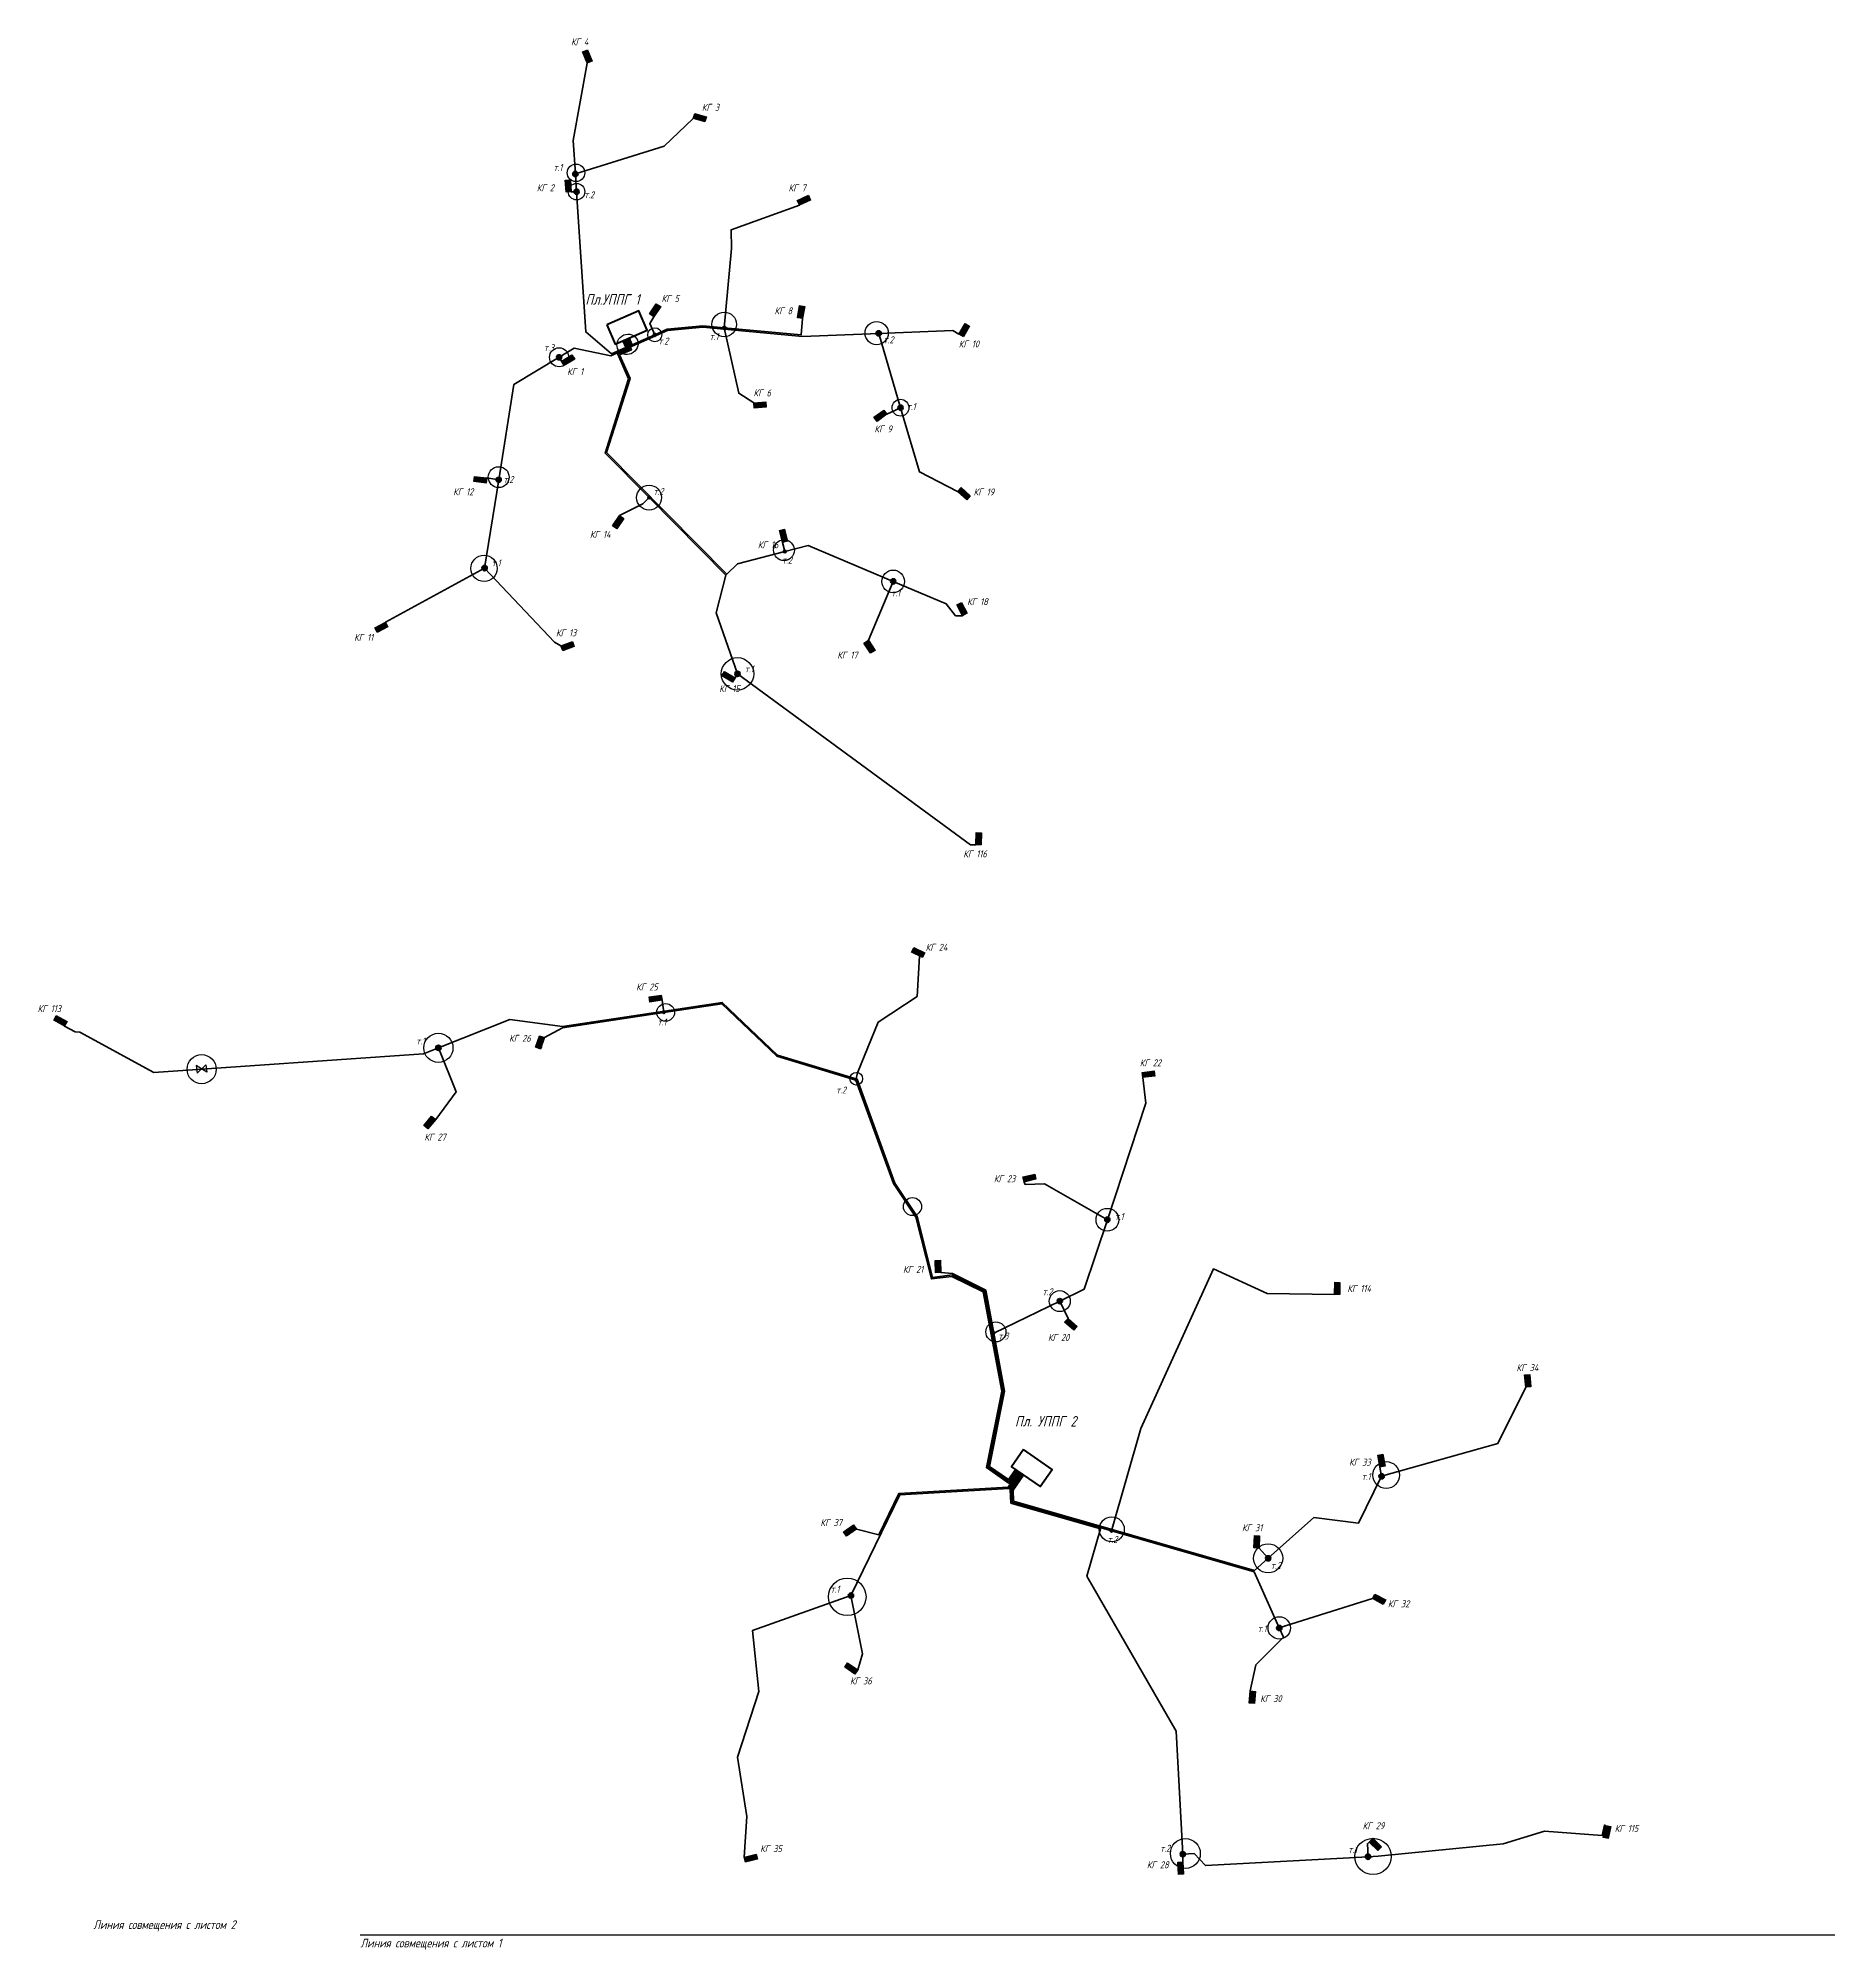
# Model space of a CAD drawing. Extents: x 1486405 to 1730346, y 2138194 to 2264178.
# Drawn here: x 1486405 to 1537758, y 2209526 to 2264178 of the extents above; entities that cross this region are included whole.
import ezdxf

# ---------------------------------------------------------------- set-up
doc = ezdxf.new("R2010")
doc.units = 0
for name, color, linetype, lineweight in [('159', 80, 'Continuous', 25), ('219', 11, 'Continuous', 25), ('273', 140, 'Continuous', 25), ('325', 92, 'Continuous', 25), ('377', 40, 'Continuous', 25), ('426', 6, 'Continuous', 25), ('ИИ_ОФОРМЛЕНИЕ_025', 7, 'Continuous', 25), ('ИИ_ПЛОЩАДКА_025', 7, 'Continuous', 25), ('ИИ_ТЕКСТ_025', 7, 'Continuous', 25), ('ОМГ', 6, 'Continuous', 18)]:
    doc.layers.add(name, color=color, linetype=linetype, lineweight=lineweight)
doc.layers.add('рельеф_горизонтали обычные', color=34, linetype='Continuous')
doc.layers.add('ТХ-Л', color=140, linetype='Continuous')
doc.styles.add('VNIPISIMPLEXCUR', font='simplex.shx', dxfattribs={"width": 0.8, "oblique": 15})

msp = doc.modelspace()

# ---------------------------------------------------------------- hatches: boundary and pattern name
at = {"layer": 'ИИ_ОФОРМЛЕНИЕ_025'}
h = msp.add_hatch(color=256, dxfattribs=at)
edge = h.paths.add_edge_path()
edge.add_arc((1501760, 2260298), 75, 0, 360)
h = msp.add_hatch(color=256, dxfattribs=at)
edge = h.paths.add_edge_path()
edge.add_arc((1501793, 2259789), 75, 0, 360)
h = msp.add_hatch(color=256, dxfattribs=at)
edge = h.paths.add_edge_path()
edge.add_arc((1504029, 2255699), 45, 0, 360)
h = msp.add_hatch(color=256, dxfattribs=at)
edge = h.paths.add_edge_path()
edge.add_arc((1506015, 2255898), 45, 0, 360)
h = msp.add_hatch(color=256, dxfattribs=at)
edge = h.paths.add_edge_path()
edge.add_arc((1510430, 2255738), 75, 0, 360)
h = msp.add_hatch(color=256, dxfattribs=at)
edge = h.paths.add_edge_path()
edge.add_arc((1501294, 2255055), 75, 0, 360)
h = msp.add_hatch(color=256, dxfattribs=at)
edge = h.paths.add_edge_path()
edge.add_arc((1511054, 2253614), 75, 0, 360)
h = msp.add_hatch(color=256, dxfattribs=at)
edge = h.paths.add_edge_path()
edge.add_arc((1499567, 2251554), 75, 0, 360)
h = msp.add_hatch(color=256, dxfattribs=at)
edge = h.paths.add_edge_path()
edge.add_arc((1503866, 2251043), 37.5, 0, 360)
h = msp.add_hatch(color=256, dxfattribs=at)
edge = h.paths.add_edge_path()
edge.add_arc((1507744, 2249501), 37.5, 0, 360)
h = msp.add_hatch(color=256, dxfattribs=at)
edge = h.paths.add_edge_path()
edge.add_arc((1499164, 2249029), 75, 0, 360)
h = msp.add_hatch(color=256, dxfattribs=at)
edge = h.paths.add_edge_path()
edge.add_arc((1510845, 2248648), 75, 0, 360)
h = msp.add_hatch(color=256, dxfattribs=at)
edge = h.paths.add_edge_path()
edge.add_arc((1506393, 2246005), 75, 0, 360)
h = msp.add_hatch(color=256, dxfattribs=at)
edge = h.paths.add_edge_path()
edge.add_arc((1504289, 2236318), 27, 0, 360)
h = msp.add_hatch(color=256, dxfattribs=at)
edge = h.paths.add_edge_path()
edge.add_arc((1497843, 2235312), 75, 0, 360)
h = msp.add_hatch(color=256, dxfattribs=at)
edge = h.paths.add_edge_path()
edge.add_arc((1509780, 2234389), 22.5, 0, 360)
h = msp.add_hatch(color=256, dxfattribs=at)
edge = h.paths.add_edge_path()
edge.add_arc((1516965, 2230398), 75, 0, 360)
h = msp.add_hatch(color=256, dxfattribs=at)
edge = h.paths.add_edge_path()
edge.add_arc((1515605, 2228071), 75, 0, 360)
h = msp.add_hatch(color=256, dxfattribs=at)
edge = h.paths.add_edge_path()
edge.add_arc((1513717, 2227159), 37.5, 0, 360)
h = msp.add_hatch(color=256, dxfattribs=at)
edge = h.paths.add_edge_path()
edge.add_arc((1524805, 2223062), 75, 0, 360)
h = msp.add_hatch(color=256, dxfattribs=at)
edge = h.paths.add_edge_path()
edge.add_arc((1517082, 2221507), 37.5, 0, 360)
h = msp.add_hatch(color=256, dxfattribs=at)
edge = h.paths.add_edge_path()
edge.add_arc((1521562, 2220718), 75, 0, 360)
h = msp.add_hatch(color=256, dxfattribs=at)
edge = h.paths.add_edge_path()
edge.add_arc((1509636, 2219653), 75, 0, 360)
h = msp.add_hatch(color=256, dxfattribs=at)
edge = h.paths.add_edge_path()
edge.add_arc((1521880, 2218726), 75, 0, 360)
h = msp.add_hatch(color=256, dxfattribs=at)
edge = h.paths.add_edge_path()
edge.add_arc((1519122, 2212259), 75, 0, 360)
h = msp.add_hatch(color=256, dxfattribs=at)
edge = h.paths.add_edge_path()
edge.add_arc((1524418, 2212186), 75, 0, 360)
at = {"layer": 'ИИ_ПЛОЩАДКА_025'}
for points in [[(1501965, 2263788), (1502103, 2263846), (1502238, 2263523), (1502100, 2263465)], [(1505129, 2261884), (1505172, 2262028), (1505507, 2261926), (1505464, 2261783)], [(1501643, 2259782), (1501493, 2259772), (1501471, 2260121), (1501620, 2260131)], [(1508163, 2259404), (1508100, 2259540), (1508419, 2259686), (1508481, 2259550)], [(1504006, 2256213), (1503880, 2256295), (1504071, 2256588), (1504197, 2256506)], [(1504006, 2256213), (1503880, 2256295), (1504071, 2256588), (1504197, 2256506)], [(1508256, 2256162), (1508108, 2256188), (1508167, 2256533), (1508315, 2256507)], [(1508256, 2256162), (1508108, 2256188), (1508167, 2256533), (1508315, 2256507)], [(1512850, 2255645), (1512721, 2255721), (1512898, 2256023), (1513027, 2255947)], [(1501440, 2254820), (1501362, 2254949), (1501662, 2255129), (1501740, 2255001)], [(1506867, 2253604), (1506856, 2253754), (1507205, 2253781), (1507216, 2253631)], [(1506867, 2253604), (1506856, 2253754), (1507205, 2253781), (1507216, 2253631)], [(1510381, 2253223), (1510294, 2253345), (1510579, 2253548), (1510666, 2253425)], [(1498861, 2251502), (1498880, 2251650), (1499227, 2251606), (1499208, 2251457)], [(1498861, 2251502), (1498880, 2251650), (1499227, 2251606), (1499208, 2251457)], [(1513046, 2251095), (1512947, 2250983), (1512685, 2251216), (1512785, 2251328)], [(1502945, 2250155), (1502822, 2250241), (1503022, 2250528), (1503145, 2250443)], [(1502945, 2250155), (1502822, 2250241), (1503022, 2250528), (1503145, 2250443)], [(1507822, 2249798), (1507676, 2249763), (1507594, 2250103), (1507740, 2250138)], [(1512662, 2247977), (1512795, 2248046), (1512957, 2247736), (1512824, 2247667)], [(1512662, 2247977), (1512795, 2248046), (1512957, 2247736), (1512824, 2247667)], [(1496092, 2247187), (1496022, 2247319), (1496331, 2247483), (1496401, 2247351)], [(1496092, 2247187), (1496022, 2247319), (1496331, 2247483), (1496401, 2247351)], [(1501397, 2246663), (1501344, 2246803), (1501672, 2246926), (1501725, 2246786)], [(1501397, 2246663), (1501344, 2246803), (1501672, 2246926), (1501725, 2246786)], [(1510325, 2246674), (1510199, 2246593), (1510009, 2246886), (1510135, 2246968)], [(1505947, 2245948), (1506026, 2246076), (1506324, 2245894), (1506246, 2245766)], [(1505947, 2245948), (1506026, 2246076), (1506324, 2245894), (1506246, 2245766)], [(1513359, 2241112), (1513209, 2241115), (1513216, 2241465), (1513366, 2241462)], [(1511370, 2238049), (1511438, 2238183), (1511750, 2238024), (1511682, 2237891)], [(1503891, 2236619), (1503869, 2236768), (1504215, 2236819), (1504237, 2236671)], [(1487229, 2236067), (1487157, 2235936), (1486850, 2236104), (1486922, 2236235)], [(1500760, 2235278), (1500618, 2235327), (1500730, 2235658), (1500873, 2235610)], [(1517977, 2234461), (1517958, 2234609), (1518305, 2234653), (1518324, 2234504)], [(1497543, 2232998), (1497427, 2233094), (1497651, 2233363), (1497766, 2233267)], [(1514584, 2231475), (1514548, 2231620), (1514888, 2231704), (1514924, 2231559)], [(1512044, 2229234), (1512194, 2229237), (1512202, 2228887), (1512052, 2228884)], [(1523608, 2228257), (1523458, 2228260), (1523464, 2228610), (1523614, 2228607)], [(1515745, 2227465), (1515843, 2227578), (1516107, 2227349), (1516009, 2227236)], [(1529073, 2225625), (1528923, 2225612), (1528893, 2225960), (1529042, 2225973)], [(1524694, 2223664), (1524842, 2223692), (1524907, 2223348), (1524759, 2223320)], [(1509507, 2221350), (1509423, 2221474), (1509712, 2221671), (1509797, 2221547)], [(1521167, 2221367), (1521316, 2221360), (1521301, 2221011), (1521151, 2221017)], [(1524544, 2219565), (1524615, 2219697), (1524924, 2219531), (1524853, 2219399)], [(1509458, 2217601), (1509542, 2217725), (1509833, 2217530), (1509749, 2217406)], [(1521049, 2216927), (1521198, 2216914), (1521169, 2216565), (1521019, 2216578)], [(1531215, 2213080), (1531361, 2213047), (1531284, 2212706), (1531138, 2212739)], [(1524447, 2212605), (1524552, 2212712), (1524802, 2212467), (1524696, 2212360)], [(1506622, 2212028), (1506586, 2212174), (1506926, 2212258), (1506962, 2212112)], [(1519146, 2211690), (1518996, 2211682), (1518978, 2212031), (1519127, 2212039)]]:
    msp.add_hatch(color=256, dxfattribs=at).paths.add_polyline_path(points)

# ---------------------------------------------------------------- linework, layer by layer
at = {"layer": '159', "lineweight": 35}
for points in [[(1501643, 2259782), (1501793, 2259789)], [(1501362, 2254949), (1501294, 2255055)], [(1499227, 2251606), (1499567, 2251554)], [(1506324, 2245894), (1506393, 2246005)], [(1506393, 2246005), (1513057, 2241118), (1513209, 2241115)], [(1500873, 2235610), (1501394, 2235880), (1504289, 2236318)], [(1515843, 2227578), (1515605, 2228071)], [(1524759, 2223320), (1524805, 2223062)], [(1521301, 2221011), (1521562, 2220718)], [(1509833, 2217530), (1509963, 2217984), (1509636, 2219653)], [(1519127, 2212039), (1519122, 2212259)]]:
    msp.add_lwpolyline(points, dxfattribs=at)
at = {"layer": '159', "lineweight": 35, "ltscale": 100}
for points in [[(1504029, 2255699), (1503889, 2256017), (1504006, 2256213)], [(1508256, 2256162), (1508212, 2255694), (1506015, 2255898)]]:
    msp.add_lwpolyline(points, dxfattribs=at)
at = {"layer": '219', "lineweight": 35}
for points in [[(1502100, 2263465), (1501697, 2261249), (1501760, 2260298)], [(1505129, 2261884), (1504298, 2261093), (1501760, 2260298), (1501760, 2260298)], [(1501760, 2260298), (1501793, 2259789)], [(1506015, 2255898), (1506430, 2254025), (1506856, 2253754)], [(1510430, 2255738), (1512548, 2255823), (1512721, 2255721)], [(1511054, 2253614), (1510666, 2253425)], [(1511054, 2253614), (1511593, 2251777), (1512685, 2251216)], [(1499164, 2249029), (1499164, 2249029), (1499567, 2251554)], [(1503022, 2250528), (1503685, 2250863), (1503866, 2251043)], [(1503866, 2251043), (1506058, 2248823), (1505787, 2247749), (1506393, 2246005), (1506393, 2246005)], [(1507676, 2249763), (1507744, 2249501)], [(1510845, 2248648), (1508417, 2249675), (1507744, 2249501)], [(1496331, 2247483), (1499164, 2249029)], [(1501344, 2246803), (1501163, 2246915), (1499164, 2249029)], [(1510135, 2246968), (1510845, 2248648)], [(1512824, 2247667), (1512627, 2247666), (1512360, 2248007), (1510845, 2248648)], [(1509780, 2234389), (1509826, 2234593), (1510416, 2236049), (1511530, 2236783), (1511595, 2237935)], [(1504237, 2236671), (1504289, 2236318)], [(1497766, 2233267), (1498347, 2234052), (1497843, 2235312)], [(1513717, 2227159), (1513488, 2228386), (1512536, 2228862), (1512202, 2228887)], [(1523458, 2228260), (1521537, 2228293), (1519999, 2228992), (1517925, 2224428), (1517082, 2221507)], [(1509797, 2221547), (1510432, 2221386), (1511008, 2222574), (1514133, 2222750), (1514437, 2223188)], [(1524544, 2219565), (1521880, 2218726)], [(1521049, 2216927), (1521214, 2217674), (1521998, 2218463), (1521880, 2218726)], [(1531215, 2213080), (1531176, 2213089), (1531110, 2212797), (1529466, 2212918), (1528283, 2212554), (1524703, 2212201), (1524418, 2212186)], [(1524447, 2212605), (1524398, 2212555), (1524418, 2212186)]]:
    msp.add_lwpolyline(points, dxfattribs=at)
at = {"layer": '273', "lineweight": 35}
for points in [[(1506015, 2255898), (1506226, 2258169), (1506209, 2258701), (1508163, 2259404)], [(1503190, 2255559), (1503308, 2255293), (1502970, 2255143), (1503279, 2254443), (1502607, 2252318), (1503866, 2251043)], [(1506015, 2255898), (1505402, 2255955), (1504386, 2255857), (1504029, 2255699)], [(1516965, 2230398), (1518069, 2233733), (1517977, 2234461)], [(1516965, 2230398), (1515165, 2231421), (1514614, 2231409), (1514584, 2231475)], [(1528923, 2225612), (1528132, 2224002), (1524805, 2223062)]]:
    msp.add_lwpolyline(points, dxfattribs=at)
at = {"layer": '325', "lineweight": 35}
for points in [[(1501793, 2259789), (1502056, 2255780), (1502790, 2255152), (1503202, 2255334), (1503117, 2255527)], [(1501294, 2255055), (1501722, 2255312), (1502770, 2255099), (1503255, 2255313), (1503154, 2255543)], [(1507744, 2249501), (1506391, 2249153), (1506086, 2248851), (1502653, 2252329), (1503322, 2254445), (1503022, 2255123), (1503361, 2255273), (1503227, 2255575)], [(1503264, 2255591), (1503365, 2255362), (1504397, 2255818), (1505403, 2255915), (1508247, 2255650), (1510430, 2255738)], [(1504029, 2255699), (1503385, 2255415), (1503300, 2255608)], [(1510430, 2255738), (1511054, 2253614)], [(1499567, 2251554), (1500001, 2254278), (1501294, 2255055)], [(1487157, 2235936), (1487461, 2235769), (1487598, 2235762), (1489707, 2234609), (1497416, 2235141), (1497843, 2235312)], [(1517082, 2221507), (1514246, 2222326), (1514228, 2222676), (1514536, 2223120)], [(1524805, 2223062), (1524145, 2221724), (1522871, 2221882), (1521562, 2220718)], [(1521880, 2218726), (1521159, 2220331), (1517082, 2221507)]]:
    msp.add_lwpolyline(points, dxfattribs=at)
at = {"layer": '377', "lineweight": 35}
for points in [[(1504289, 2236318), (1505942, 2236568), (1507513, 2235071), (1509780, 2234389)], [(1509780, 2234389), (1510853, 2231429), (1511492, 2230475), (1511936, 2228706), (1512522, 2228779), (1513417, 2228332), (1513947, 2225495), (1513510, 2223311), (1514161, 2222860), (1514404, 2223211)], [(1506586, 2212174), (1506663, 2213333), (1506391, 2215032), (1507005, 2216910), (1506822, 2218651), (1509636, 2219653)], [(1524418, 2212186), (1519770, 2211934), (1519446, 2212277), (1519122, 2212259)]]:
    msp.add_lwpolyline(points, dxfattribs=at)
at = {"layer": '426', "lineweight": 35}
for points in [[(1497843, 2235312), (1499882, 2236127), (1501394, 2235920), (1505955, 2236610), (1507534, 2235106), (1509811, 2234421), (1510889, 2231447), (1511529, 2230491), (1511966, 2228750), (1512529, 2228820), (1513452, 2228359), (1513988, 2225495), (1513554, 2223329), (1514150, 2222915), (1514371, 2223234)], [(1515605, 2228071), (1516307, 2228410), (1516965, 2230398)], [(1513717, 2227159), (1515605, 2228071)], [(1514339, 2223257), (1514140, 2222971), (1513599, 2223347), (1514029, 2225495), (1513717, 2227159)], [(1509636, 2219653), (1511034, 2222536), (1514154, 2222711), (1514470, 2223166)], [(1519122, 2212259), (1518930, 2215778), (1516379, 2220207), (1516768, 2221556), (1514208, 2222295), (1514187, 2222688), (1514503, 2223143)], [(1521562, 2220718), (1521170, 2220369), (1514285, 2222356), (1514269, 2222665), (1514569, 2223097)]]:
    msp.add_lwpolyline(points, dxfattribs=at)
at = {"layer": '426', "color": 3}
for centre, radius in [((1501777, 2260329), 252), ((1501793, 2259789), 236), ((1506014, 2255995), 352), ((1510371, 2255746), 332), ((1504029, 2255699), 202), ((1501294, 2255055), 273), ((1511054, 2253614), 240), ((1499567, 2251629), 298), ((1503866, 2251043), 356), ((1507722, 2249540), 297), ((1499148, 2249020), 377), ((1510845, 2248648), 323), ((1506393, 2246005), 463), ((1504340, 2236326), 253), ((1497843, 2235312), 417), ((1491076, 2234702), 417), ((1509789, 2234428), 182), ((1511395, 2230774), 259), ((1516965, 2230398), 324), ((1515605, 2228071), 300), ((1513779, 2227191), 286), ((1524936, 2223099), 383), ((1517093, 2221546), 357), ((1521562, 2220718), 416), ((1509531, 2219616), 536), ((1521880, 2218726), 321), ((1519195, 2212277), 428), ((1524560, 2212193), 519)]:
    msp.add_circle(centre, radius, dxfattribs=at)
at = {"layer": 'ИИ_ОФОРМЛЕНИЕ_025'}
msp.add_lwpolyline([(1495611, 2209950), (1537758, 2209950)], dxfattribs=at)
at = {"layer": 'ИИ_ОФОРМЛЕНИЕ_025', "lineweight": 35}
for centre, radius in [((1501760, 2260298), 75), ((1501793, 2259789), 75), ((1504029, 2255699), 45), ((1506015, 2255898), 45), ((1510430, 2255738), 75), ((1501294, 2255055), 75), ((1511054, 2253614), 75), ((1499567, 2251554), 75), ((1503866, 2251043), 37.5), ((1507744, 2249501), 37.5), ((1499164, 2249029), 75), ((1510845, 2248648), 75), ((1506393, 2246005), 75), ((1504289, 2236318), 27), ((1497843, 2235312), 75), ((1509780, 2234389), 22.5), ((1516965, 2230398), 75), ((1515605, 2228071), 75), ((1513717, 2227159), 37.5), ((1524805, 2223062), 75), ((1517082, 2221507), 37.5), ((1521562, 2220718), 75), ((1509636, 2219653), 75), ((1521880, 2218726), 75), ((1519122, 2212259), 75), ((1524418, 2212186), 75)]:
    msp.add_circle(centre, radius, dxfattribs=at)
at = {"layer": 'ИИ_ПЛОЩАДКА_025', "lineweight": 30, "flags": 128}
for points in [[(1501965, 2263788), (1502103, 2263846), (1502238, 2263523), (1502100, 2263465)], [(1505129, 2261884), (1505172, 2262028), (1505507, 2261926), (1505464, 2261783)], [(1501643, 2259782), (1501493, 2259772), (1501471, 2260121), (1501620, 2260131)], [(1508163, 2259404), (1508100, 2259540), (1508419, 2259686), (1508481, 2259550)], [(1504006, 2256213), (1503880, 2256295), (1504071, 2256588), (1504197, 2256506)], [(1504006, 2256213), (1503880, 2256295), (1504071, 2256588), (1504197, 2256506)], [(1508256, 2256162), (1508108, 2256188), (1508167, 2256533), (1508315, 2256507)], [(1508256, 2256162), (1508108, 2256188), (1508167, 2256533), (1508315, 2256507)], [(1512850, 2255645), (1512721, 2255721), (1512898, 2256023), (1513027, 2255947)], [(1501440, 2254821), (1501362, 2254949), (1501662, 2255129), (1501740, 2255001)], [(1506867, 2253604), (1506856, 2253754), (1507205, 2253781), (1507216, 2253631)], [(1506867, 2253604), (1506856, 2253754), (1507205, 2253781), (1507216, 2253631)], [(1510381, 2253223), (1510294, 2253345), (1510579, 2253548), (1510666, 2253425)], [(1498861, 2251502), (1498880, 2251650), (1499227, 2251606), (1499208, 2251457)], [(1498861, 2251502), (1498880, 2251650), (1499227, 2251606), (1499208, 2251457)], [(1513046, 2251095), (1512947, 2250983), (1512685, 2251216), (1512785, 2251328)], [(1502945, 2250155), (1502822, 2250241), (1503022, 2250528), (1503145, 2250443)], [(1502945, 2250155), (1502822, 2250241), (1503022, 2250528), (1503145, 2250443)], [(1507822, 2249798), (1507676, 2249763), (1507594, 2250103), (1507740, 2250138)], [(1512662, 2247977), (1512795, 2248046), (1512957, 2247736), (1512824, 2247667)], [(1512662, 2247977), (1512795, 2248046), (1512957, 2247736), (1512824, 2247667)], [(1496092, 2247187), (1496022, 2247319), (1496331, 2247483), (1496401, 2247351)], [(1496092, 2247187), (1496022, 2247319), (1496331, 2247483), (1496401, 2247351)], [(1501397, 2246663), (1501344, 2246803), (1501672, 2246926), (1501725, 2246786)], [(1501397, 2246663), (1501344, 2246803), (1501672, 2246926), (1501725, 2246786)], [(1510325, 2246674), (1510199, 2246593), (1510009, 2246886), (1510135, 2246968)], [(1510325, 2246674), (1510199, 2246593), (1510009, 2246886), (1510135, 2246968)], [(1505947, 2245948), (1506026, 2246076), (1506324, 2245894), (1506246, 2245766)], [(1505947, 2245948), (1506026, 2246076), (1506324, 2245894), (1506246, 2245766)], [(1513359, 2241112), (1513209, 2241115), (1513216, 2241465), (1513366, 2241462)], [(1511370, 2238049), (1511438, 2238183), (1511750, 2238024), (1511682, 2237891)], [(1503891, 2236619), (1503869, 2236768), (1504215, 2236819), (1504237, 2236671)], [(1487229, 2236067), (1487157, 2235936), (1486850, 2236104), (1486922, 2236235)], [(1500760, 2235278), (1500618, 2235327), (1500730, 2235658), (1500873, 2235610)], [(1517977, 2234461), (1517958, 2234609), (1518305, 2234653), (1518324, 2234504)], [(1497543, 2232998), (1497427, 2233094), (1497651, 2233363), (1497766, 2233267)], [(1514584, 2231475), (1514548, 2231620), (1514888, 2231704), (1514924, 2231559)], [(1512044, 2229234), (1512194, 2229237), (1512202, 2228887), (1512052, 2228884)], [(1523608, 2228257), (1523458, 2228260), (1523464, 2228610), (1523614, 2228607)], [(1515745, 2227465), (1515843, 2227578), (1516107, 2227349), (1516009, 2227236)], [(1529073, 2225625), (1528923, 2225612), (1528893, 2225960), (1529042, 2225973)], [(1524694, 2223664), (1524842, 2223692), (1524907, 2223348), (1524759, 2223320)], [(1509507, 2221350), (1509423, 2221474), (1509712, 2221671), (1509797, 2221547)], [(1521167, 2221367), (1521316, 2221360), (1521301, 2221011), (1521151, 2221017)], [(1524544, 2219565), (1524615, 2219697), (1524924, 2219531), (1524853, 2219399)], [(1509458, 2217601), (1509542, 2217725), (1509833, 2217530), (1509749, 2217406)], [(1521049, 2216927), (1521198, 2216914), (1521169, 2216565), (1521019, 2216578)], [(1531215, 2213080), (1531361, 2213047), (1531284, 2212706), (1531138, 2212739)], [(1524447, 2212605), (1524552, 2212712), (1524802, 2212467), (1524696, 2212360)], [(1506622, 2212028), (1506586, 2212174), (1506926, 2212258), (1506962, 2212112)], [(1519146, 2211690), (1518996, 2211682), (1518978, 2212031), (1519127, 2212039)]]:
    msp.add_lwpolyline(points, close=True, dxfattribs=at)
at = {"layer": 'ИИ_ПЛОЩАДКА_025', "lineweight": 50}
for points in [[(1502655, 2255979), (1502898, 2255430), (1503812, 2255834), (1503570, 2256383)], [(1514566, 2223829), (1514224, 2223336), (1515045, 2222766), (1515387, 2223259)]]:
    msp.add_lwpolyline(points, close=True, dxfattribs=at)
at = {"layer": 'ОМГ', "color": 3, "lineweight": 25}
msp.add_ellipse((1503249, 2255426), major_axis=(-257, -171), ratio=0.925005, start_param=-3.141592653589793, end_param=3.141592653589793, dxfattribs=at)
at = {"layer": 'рельеф_горизонтали обычные', "elevation": 440}
msp.add_lwpolyline([(1500760, 2235291), (1500783, 2235303), (1500794, 2235315), (1500800, 2235344), (1500798, 2235361), (1500754, 2235427), (1500732, 2235446), (1500700, 2235440), (1500687, 2235425), (1500679, 2235408), (1500669, 2235372), (1500679, 2235340), (1500709, 2235302), (1500756, 2235293), (1500760, 2235291)], dxfattribs=at)
at = {"layer": 'ТХ-Л', "color": 3}
msp.add_lwpolyline([(1490916, 2234807), (1490946, 2234585), (1491191, 2234830), (1491226, 2234619), (1490916, 2234807)], dxfattribs=at)

# ---------------------------------------------------------------- texts
at = {"layer": 'ИИ_ОФОРМЛЕНИЕ_025', "style": 'VNIPISIMPLEXCUR', "oblique": 15, "width": 0.8}
for s, p in [('Линия совмещения с листом 2', (1487978, 2210119, -1)), ('Линия совмещения с листом 1', (1495615, 2209593, -1))]:
    msp.add_text(s, height=250, dxfattribs=at).set_placement(p)
at = {"layer": 'ИИ_ТЕКСТ_025', "lineweight": 35, "style": 'VNIPISIMPLEXCUR', "oblique": 15}
for s, height, width, p in [('КГ 4', 200, 0.8, (1501636, 2263977, -3)), ('КГ 3', 200, 0.75, (1505372, 2262102, -3)), ('т.1', 200, 0.8, (1501132, 2260385, -3)), ('КГ 2', 200, 0.75, (1500655, 2259803)), ('КГ 7', 200, 0.75, (1507852, 2259799, -3)), ('т.2', 200, 0.8, (1502008, 2259599, -3)), ('Пл.УППГ 1', 300, 0.8, (1502045, 2256560, -3)), ('КГ 5', 200, 0.75, (1504222, 2256638, -3)), ('КГ 8', 200, 0.75, (1507451, 2256285, -3)), ('т.2', 200, 0.8, (1504130, 2255420, -3)), ('т.1', 200, 0.8, (1505594, 2255548, -3)), ('т.2', 200, 0.8, (1510569, 2255455, -3)), ('КГ 10', 200, 0.75, (1512716, 2255336, -3)), ('т.3', 200, 0.8, (1500859, 2255230, -3)), ('КГ 1', 200, 0.75, (1501521, 2254546, -3)), ('КГ 6', 200, 0.75, (1506850, 2253938)), ('т.1', 200, 0.8, (1511230, 2253549, -3)), ('КГ 9', 200, 0.75, (1510307, 2252907, -3)), ('т.2', 200, 0.8, (1499700, 2251462, -3)), ('КГ 12', 200, 0.75, (1498263, 2251110, -3)), ('т.2', 200, 0.8, (1503990, 2251119, -3)), ('КГ 19', 200, 0.75, (1513141, 2251105, -3)), ('КГ 14', 200, 0.75, (1502174, 2249892, -3)), ('КГ 16', 200, 0.75, (1506974, 2249595, -3)), ('т.1', 200, 0.8, (1499366, 2249075, -3)), ('т.2', 200, 0.8, (1507665, 2249154, -3)), ('т.1', 200, 0.8, (1510788, 2248217, -3)), ('КГ 18', 200, 0.75, (1512956, 2247968, -3)), ('КГ 11', 200, 0.75, (1495433, 2246948, -3)), ('КГ 13', 200, 0.75, (1501204, 2247079, -3)), ('т.1', 200, 0.8, (1506599, 2246045, -3)), ('КГ 17', 200, 0.75, (1509245, 2246443, -3)), ('КГ 15', 200, 0.75, (1505869, 2245484, -3)), ('КГ 116', 200, 0.75, (1512847, 2240759, -3)), ('КГ 24', 200, 0.75, (1511770, 2238087, -3)), ('КГ 25', 200, 0.75, (1503495, 2236952, -3)), ('КГ 113', 200, 0.75, (1486387, 2236334, -3)), ('т.1', 200, 0.8, (1504106, 2235952, -3)), ('т.1', 200, 0.8, (1497207, 2235408, -3)), ('КГ 26', 200, 0.75, (1499863, 2235484, -3)), ('КГ 22', 200, 0.75, (1517891, 2234783, -3)), ('т.2', 200, 0.8, (1509211, 2234007, -3)), ('КГ 27', 200, 0.75, (1497442, 2232661, -3)), ('КГ 23', 200, 0.75, (1513721, 2231470, -3)), ('т.1', 200, 0.8, (1517175, 2230390, -3)), ('КГ 21', 200, 0.75, (1511124, 2228878, -3)), ('т.2', 200, 0.8, (1515111, 2228237, -3)), ('КГ 114', 200, 0.75, (1523825, 2228334, -3)), ('т.3', 200, 0.8, (1513847, 2226973, -3)), ('КГ 20', 200, 0.75, (1515266, 2226930, -3)), ('КГ 34', 200, 0.75, (1528660, 2226069, -3)), ('Пл. УППГ 2', 300, 0.8, (1514324, 2224486, -3)), ('КГ 33', 200, 0.75, (1523874, 2223364, -3)), ('т.1', 200, 0.8, (1524235, 2222958, -3)), ('КГ 37', 200, 0.75, (1508762, 2221639, -3)), ('КГ 31', 200, 0.75, (1520813, 2221492, -3)), ('т.2', 200, 0.8, (1516967, 2221157, -3)), ('т.2', 200, 0.8, (1521636, 2220412, -3)), ('т.1', 200, 0.8, (1509053, 2219735, -3)), ('КГ 32', 200, 0.75, (1524983, 2219317, -3)), ('т.1', 200, 0.8, (1521261, 2218606, -3)), ('КГ 36', 200, 0.75, (1509608, 2217112, -3)), ('КГ 30', 200, 0.75, (1521332, 2216606, -3)), ('КГ 29', 200, 0.75, (1524262, 2212972, -3)), ('КГ 115', 200, 0.75, (1531468, 2212895, -3)), ('КГ 35', 200, 0.75, (1507039, 2212317, -3)), ('т.2', 200, 0.8, (1518474, 2212328, -3)), ('т.1', 200, 0.8, (1523850, 2212293, -3)), ('КГ 28', 200, 0.75, (1518094, 2211854, -3))]:
    msp.add_text(s, height=height, dxfattribs=dict(at, width=width)).set_placement(p)

doc.saveas('drawing.dxf')
